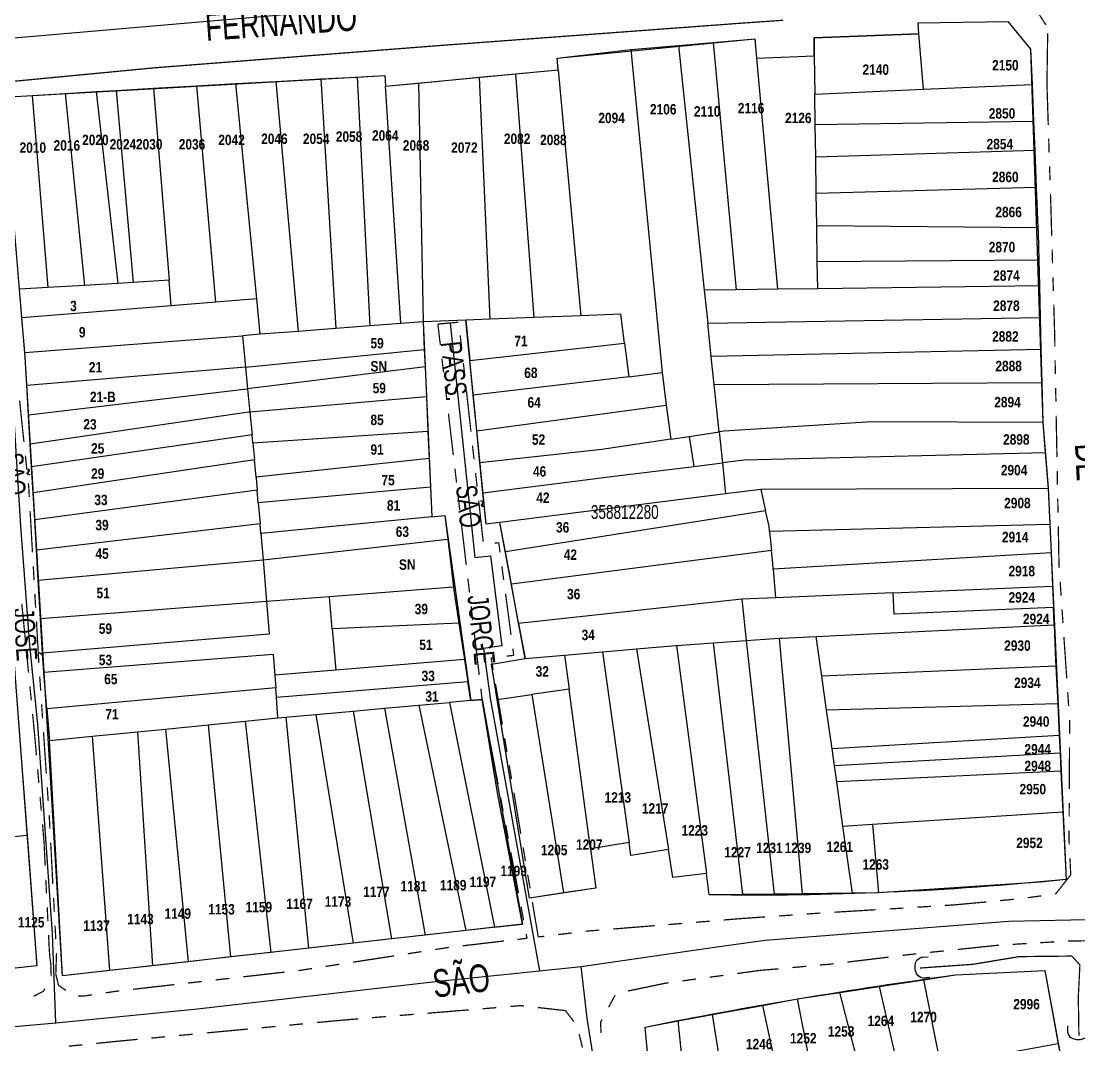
# Model space of a CAD drawing. Extents: x 201676 to 203188, y 4837754 to 4839005.
# Drawn here: x 202077.2 to 202229.9, y 4838103.7 to 4838251.5 of the extents above; entities that cross this region are included whole.
import ezdxf
from ezdxf.enums import TextEntityAlignment as Align

# ---------------------------------------------------------------- set-up
doc = ezdxf.new("R2010")
doc.units = 0
doc.header["$LTSCALE"] = 1.5
doc.header["$MEASUREMENT"] = 0
doc.linetypes.add('PHANTOMX2', pattern=[5, 2.5, -0.5, 0.5, -0.5, 0.5, -0.5])
doc.linetypes.add('TRACO_05', pattern=[11, 7, -1, 0.5, -1, 0.5, -1])
for name, color, linetype in [('CD-MALHA-LOTES', 40, 'CONTINUOUS'), ('CD_TXT_QUADRA', 7, 'CONTINUOUS'), ('HD-VALAS-DRENOS', 170, 'TRACO_05'), ('RU-QUADRAS', 210, 'CONTINUOUS'), ('SV-EIXO-RUA-N-PAV', 6, 'CONTINUOUS'), ('SV-EIXO-RUA-PAV', 20, 'CONTINUOUS'), ('SV-PONTE-BUEIRO', 7, 'CONTINUOUS'), ('SV-RUA-NAO-PAV-S-GUIA-C-GUIA', 7, 'PHANTOMX2'), ('SV-RUA-PAVIM-S-GUIA-C-GUIA', 7, 'CONTINUOUS'), ('SV-TXT-RUA-N-PAV-S-GUIA-C-GUIA', 7, 'CONTINUOUS'), ('SV-TXT-RUA-PAV-S-GUIA-C-GUIA', 7, 'CONTINUOUS'), ('Th_NmrPort', 7, 'CONTINUOUS')]:
    doc.layers.add(name, color=color, linetype=linetype)
doc.styles.add('ARIAL', font='ARIAL.TTF')
doc.styles.get("Standard").update_dxf_attribs({"font": 'swisscbo.ttf'})

# ---------------------------------------------------------------- blocks, each defined once
blk = doc.blocks.new('COD119', base_point=(203168.731891, 4838570.090081))
at = {"layer": 'SV-PONTE-BUEIRO'}
blk.add_lwpolyline([(203167.221891, 4838568.090081), (203167.221891, 4838568.923414), (203167.221891, 4838569.048414), (203167.347724, 4838569.381748), (203167.599391, 4838569.756748), (203167.976891, 4838569.965081), (203168.480224, 4838570.090081), (203168.983558, 4838570.090081), (203169.486891, 4838569.965081), (203169.864391, 4838569.756748), (203170.116058, 4838569.381748), (203170.241891, 4838569.048414), (203170.241891, 4838568.923414), (203170.241891, 4838568.090081)], dxfattribs=at)

msp = doc.modelspace()

# ---------------------------------------------------------------- linework, layer by layer
at = {"layer": 'CD-MALHA-LOTES', "linetype": 'Continuous'}
for p, q in [((202206.7, 4838251.26), (202219.67, 4838251.49)), ((202206.81, 4838249.71), (202206.7, 4838251.26)), ((202219.67, 4838251.49), (202222.95, 4838247.5)), ((202206.81, 4838249.71), (202191.69, 4838249.13)), ((202207.48, 4838241.69), (202206.81, 4838249.71)), ((202165.23, 4838247.43), (202172.11, 4838248.03)), ((202172.11, 4838248.03), (202177.13, 4838248.46)), ((202172.11, 4838248.03), (202175.85, 4838212.65)), ((202177.13, 4838248.46), (202183.13, 4838248.98)), ((202177.13, 4838248.46), (202180.44, 4838212.71)), ((202183.13, 4838248.98), (202183.38, 4838246.19)), ((202191.69, 4838249.13), (202191.72, 4838246.51)), ((202154.6, 4838246.16), (202165.23, 4838247.43)), ((202165.23, 4838247.43), (202169.78, 4838200.75)), ((202183.38, 4838246.19), (202191.72, 4838246.51)), ((202191.72, 4838246.51), (202191.81, 4838240.98)), ((202222.95, 4838247.5), (202223.16, 4838242.39)), ((202154.75, 4838244.49), (202154.6, 4838246.16)), ((202183.38, 4838246.19), (202186.44, 4838212.79)), ((202120.5, 4838243.17), (202125.72, 4838243.44)), ((202125.72, 4838243.44), (202129.75, 4838243.66)), ((202125.72, 4838243.44), (202127.59, 4838207.5)), ((202129.75, 4838243.66), (202129.85, 4838242.13)), ((202143.36, 4838243.41), (202148.59, 4838243.9)), ((202148.59, 4838243.9), (202154.75, 4838244.49)), ((202148.59, 4838243.9), (202151.23, 4838208.7)), ((202154.75, 4838244.49), (202158.03, 4838208.96)), ((202096.34, 4838241.83), (202102.56, 4838242.19)), ((202102.56, 4838242.19), (202108.25, 4838242.52)), ((202102.56, 4838242.19), (202105.28, 4838210.91)), ((202108.25, 4838242.52), (202114.01, 4838242.83)), ((202111.24, 4838211.4), (202108.25, 4838242.52)), ((202114.01, 4838242.83), (202120.5, 4838243.17)), ((202114.01, 4838242.83), (202117.21, 4838206.7)), ((202120.5, 4838243.17), (202122.64, 4838207.12)), ((202129.85, 4838242.13), (202134.58, 4838242.57)), ((202132.05, 4838207.84), (202129.85, 4838242.13)), ((202134.58, 4838242.57), (202143.36, 4838243.41)), ((202134.58, 4838242.57), (202135.25, 4838208.09)), ((202143.36, 4838243.41), (202144.87, 4838208.46)), ((202207.48, 4838241.69), (202223.16, 4838242.39)), ((202223.16, 4838242.39), (202223.38, 4838237.09)), ((202074.67, 4838240.56), (202078.82, 4838240.8)), ((202078.82, 4838240.8), (202083.57, 4838241.08)), ((202078.82, 4838240.8), (202081.1, 4838213.05)), ((202083.57, 4838241.08), (202088.08, 4838241.34)), ((202083.57, 4838241.08), (202086.37, 4838213.36)), ((202088.08, 4838241.34), (202090.94, 4838241.51)), ((202088.08, 4838241.34), (202091.19, 4838213.65)), ((202090.94, 4838241.51), (202096.34, 4838241.83)), ((202090.94, 4838241.51), (202093.4, 4838213.78)), ((202096.34, 4838241.83), (202098.58, 4838214.09)), ((202191.81, 4838240.98), (202207.48, 4838241.69)), ((202191.87, 4838236.58), (202191.81, 4838240.98)), ((202191.87, 4838236.58), (202223.38, 4838237.09)), ((202191.94, 4838231.87), (202191.87, 4838236.58)), ((202223.38, 4838237.09), (202223.55, 4838232.84)), ((202223.55, 4838232.84), (202191.94, 4838231.87)), ((202223.55, 4838232.84), (202223.77, 4838227.5)), ((202192.02, 4838226.65), (202191.94, 4838231.87)), ((202223.77, 4838227.5), (202192.02, 4838226.65)), ((202192.09, 4838221.96), (202192.02, 4838226.65)), ((202223.77, 4838227.5), (202224.01, 4838221.68)), ((202224.01, 4838221.68), (202192.09, 4838221.96)), ((202192.16, 4838216.74), (202192.09, 4838221.96)), ((202224.01, 4838221.68), (202224.04, 4838220.97)), ((202224.04, 4838220.97), (202224.14, 4838217.02)), ((202224.14, 4838217.02), (202192.16, 4838216.74)), ((202192.22, 4838212.86), (202192.16, 4838216.74)), ((202224.14, 4838217.02), (202224.23, 4838213.29)), ((202081.1, 4838213.05), (202077, 4838212.81)), ((202086.37, 4838213.36), (202081.1, 4838213.05)), ((202091.19, 4838213.65), (202086.37, 4838213.36)), ((202093.4, 4838213.78), (202091.19, 4838213.65)), ((202098.58, 4838214.09), (202093.4, 4838213.78)), ((202098.88, 4838210.39), (202098.58, 4838214.09)), ((202224.23, 4838213.29), (202192.22, 4838212.86)), ((202224.23, 4838213.29), (202224.34, 4838208.72)), ((202077.35, 4838208.65), (202077, 4838212.81)), ((202111.24, 4838211.4), (202105.28, 4838210.91)), ((202111.73, 4838206.29), (202111.24, 4838211.4)), ((202180.44, 4838212.71), (202175.85, 4838212.65)), ((202175.85, 4838212.65), (202176.35, 4838207.9)), ((202186.44, 4838212.79), (202180.44, 4838212.71)), ((202192.22, 4838212.86), (202186.44, 4838212.79)), ((202098.88, 4838210.39), (202077.35, 4838208.65)), ((202105.28, 4838210.91), (202098.88, 4838210.39)), ((202077.76, 4838203.66), (202077.35, 4838208.65)), ((202141.43, 4838208.32), (202135.25, 4838208.09)), ((202144.87, 4838208.46), (202141.43, 4838208.32)), ((202141.43, 4838208.32), (202142.01, 4838202.49)), ((202151.23, 4838208.7), (202144.87, 4838208.46)), ((202158.03, 4838208.96), (202151.23, 4838208.7)), ((202163.8, 4838209.19), (202158.03, 4838208.96)), ((202164.34, 4838205), (202163.8, 4838209.19)), ((202176.35, 4838207.9), (202224.34, 4838208.72)), ((202224.34, 4838208.72), (202224.45, 4838204.1)), ((202122.64, 4838207.12), (202117.21, 4838206.7)), ((202127.59, 4838207.5), (202122.64, 4838207.12)), ((202132.05, 4838207.84), (202127.59, 4838207.5)), ((202135.25, 4838208.09), (202132.05, 4838207.84)), ((202135.25, 4838208.09), (202135.43, 4838204.09)), ((202176.86, 4838203.1), (202176.35, 4838207.9)), ((202077.76, 4838203.66), (202109.18, 4838206.09)), ((202111.73, 4838206.29), (202109.18, 4838206.09)), ((202109.18, 4838206.09), (202109.62, 4838201.54)), ((202117.21, 4838206.7), (202111.73, 4838206.29)), ((202109.62, 4838201.54), (202135.43, 4838204.09)), ((202135.43, 4838204.09), (202135.54, 4838201.61)), ((202142.01, 4838202.49), (202164.34, 4838205)), ((202164.34, 4838205), (202164.97, 4838200.17)), ((202224.45, 4838204.1), (202176.86, 4838203.1)), ((202224.45, 4838204.1), (202224.56, 4838199.26)), ((202077.82, 4838203.01), (202077.76, 4838203.66)), ((202078.06, 4838198.88), (202077.82, 4838203.01)), ((202142.5, 4838197.48), (202142.01, 4838202.49)), ((202177.29, 4838198.98), (202176.86, 4838203.1)), ((202109.62, 4838201.54), (202078.06, 4838198.88)), ((202109.62, 4838201.54), (202109.93, 4838198.39)), ((202135.54, 4838201.61), (202109.93, 4838198.39)), ((202135.54, 4838201.61), (202135.74, 4838197.25)), ((202164.97, 4838200.17), (202169.78, 4838200.75)), ((202169.78, 4838200.75), (202170.37, 4838196.06)), ((202164.97, 4838200.17), (202142.5, 4838197.48)), ((202224.56, 4838199.26), (202177.29, 4838198.98)), ((202224.56, 4838199.26), (202224.7, 4838193.57)), ((202078.31, 4838194.6), (202078.06, 4838198.88)), ((202109.8, 4838198.37), (202078.31, 4838194.6)), ((202109.93, 4838198.39), (202109.8, 4838198.37)), ((202109.93, 4838198.39), (202110.25, 4838195.05)), ((202177.33, 4838198.63), (202177.29, 4838198.98)), ((202178, 4838192.18), (202177.33, 4838198.63)), ((202135.74, 4838197.25), (202110.25, 4838195.05)), ((202135.74, 4838197.25), (202135.96, 4838192.24)), ((202143.01, 4838192.35), (202142.5, 4838197.48)), ((202078.56, 4838190.44), (202078.31, 4838194.6)), ((202110.07, 4838195.03), (202078.56, 4838190.44)), ((202110.25, 4838195.05), (202110.07, 4838195.03)), ((202110.25, 4838195.05), (202110.57, 4838191.78)), ((202143.01, 4838192.35), (202170.37, 4838196.06)), ((202170.37, 4838196.06), (202171.01, 4838191.13)), ((202200.02, 4838193.66), (202178.66, 4838192.28)), ((202224.7, 4838193.57), (202200.02, 4838193.66)), ((202224.7, 4838193.57), (202225.07, 4838189.15)), ((202110.57, 4838191.78), (202078.75, 4838187.16)), ((202110.69, 4838190.55), (202110.57, 4838191.78)), ((202135.96, 4838192.24), (202110.69, 4838190.55)), ((202135.96, 4838192.24), (202136.14, 4838188.35)), ((202143.47, 4838187.74), (202143.01, 4838192.35)), ((202171.01, 4838191.13), (202173.69, 4838191.54)), ((202173.69, 4838191.54), (202178, 4838192.18)), ((202173.69, 4838191.54), (202174.32, 4838187.21)), ((202178.66, 4838192.28), (202178, 4838192.18)), ((202178, 4838192.18), (202178.47, 4838187.71)), ((202078.75, 4838187.16), (202078.56, 4838190.44)), ((202110.69, 4838190.55), (202110.92, 4838188.15)), ((202171.01, 4838191.13), (202161.07, 4838189.64)), ((202161.07, 4838189.64), (202143.47, 4838187.74)), ((202225.07, 4838189.15), (202181.58, 4838188.09)), ((202225.07, 4838189.15), (202225.5, 4838184.02)), ((202078.97, 4838183.39), (202078.75, 4838187.16)), ((202110.92, 4838188.15), (202078.97, 4838183.39)), ((202111.16, 4838185.65), (202110.92, 4838188.15)), ((202136.14, 4838188.35), (202111.16, 4838185.65)), ((202136.14, 4838188.35), (202136.32, 4838184.21)), ((202143.9, 4838183.38), (202143.47, 4838187.74)), ((202162.82, 4838185.82), (202174.32, 4838187.21)), ((202174.32, 4838187.21), (202178.47, 4838187.71)), ((202181.58, 4838188.09), (202178.47, 4838187.71)), ((202178.47, 4838187.71), (202178.93, 4838183.24)), ((202111.16, 4838185.65), (202111.18, 4838185.49)), ((202111.18, 4838185.49), (202111.32, 4838183.8)), ((202143.9, 4838183.38), (202162.82, 4838185.82)), ((202136.32, 4838184.21), (202111.47, 4838181.97)), ((202136.32, 4838184.21), (202136.52, 4838179.92)), ((202184, 4838183.89), (202178.93, 4838183.24)), ((202225.5, 4838184.02), (202184, 4838183.89)), ((202184, 4838183.89), (202184.7, 4838180.79)), ((202225.5, 4838184.02), (202225.72, 4838178.84)), ((202079.2, 4838179.49), (202078.97, 4838183.39)), ((202111.32, 4838183.8), (202079.2, 4838179.49)), ((202111.47, 4838181.97), (202111.32, 4838183.8)), ((202144.35, 4838178.85), (202143.9, 4838183.38)), ((202178.93, 4838183.24), (202146.35, 4838179.11)), ((202111.47, 4838181.97), (202111.72, 4838178.93)), ((202079.45, 4838175.13), (202079.2, 4838179.49)), ((202136.52, 4838179.92), (202111.84, 4838177.5)), ((202136.52, 4838179.92), (202138.42, 4838180.1)), ((202138.42, 4838180.1), (202138.82, 4838176.71)), ((202184.7, 4838180.79), (202147.13, 4838174.89)), ((202185.2, 4838178.56), (202184.7, 4838180.79)), ((202111.72, 4838178.93), (202079.45, 4838175.13)), ((202111.84, 4838177.5), (202111.72, 4838178.93)), ((202146.35, 4838179.11), (202144.35, 4838178.85)), ((202147.13, 4838174.89), (202146.35, 4838179.11)), ((202185.27, 4838177.83), (202185.2, 4838178.56)), ((202225.72, 4838178.84), (202185.27, 4838177.83)), ((202185.27, 4838177.83), (202185.55, 4838175.08)), ((202225.72, 4838178.84), (202225.9, 4838174.72)), ((202111.84, 4838177.5), (202112.16, 4838173.69)), ((202112.16, 4838173.69), (202138.82, 4838176.71)), ((202138.82, 4838176.71), (202139.64, 4838169.75)), ((202079.71, 4838170.8), (202079.45, 4838175.13)), ((202148, 4838170.19), (202147.13, 4838174.89)), ((202185.55, 4838175.08), (202148, 4838170.19)), ((202185.74, 4838173.23), (202185.55, 4838175.08)), ((202225.9, 4838174.72), (202185.81, 4838172.36)), ((202225.9, 4838174.72), (202226.11, 4838169.92)), ((202079.71, 4838170.8), (202112.16, 4838173.69)), ((202112.16, 4838173.69), (202112.66, 4838167.69)), ((202185.81, 4838172.36), (202185.74, 4838173.23)), ((202185.81, 4838172.36), (202186.14, 4838168.22)), ((202080.04, 4838165.2), (202079.71, 4838170.8)), ((202149.05, 4838164.53), (202148, 4838170.19)), ((202139.64, 4838169.75), (202121.77, 4838168.39)), ((202139.64, 4838169.75), (202139.66, 4838169.63)), ((202139.66, 4838169.63), (202140.44, 4838164.56)), ((202203.1, 4838168.94), (202186.14, 4838168.22)), ((202203.1, 4838168.94), (202226.11, 4838169.92)), ((202203.25, 4838165.88), (202203.1, 4838168.94)), ((202226.11, 4838169.92), (202226.24, 4838166.84)), ((202112.66, 4838167.69), (202080.04, 4838165.2)), ((202121.77, 4838168.39), (202112.66, 4838167.69)), ((202112.66, 4838167.69), (202113.05, 4838162.97)), ((202122.15, 4838163.75), (202121.77, 4838168.39)), ((202181.26, 4838168.01), (202149.05, 4838164.53)), ((202186.14, 4838168.22), (202181.26, 4838168.01)), ((202181.26, 4838168.01), (202181.91, 4838162.05)), ((202226.24, 4838166.84), (202203.25, 4838165.88)), ((202226.35, 4838164.33), (202226.24, 4838166.84)), ((202080.33, 4838160.22), (202080.04, 4838165.2)), ((202140.44, 4838164.56), (202122.15, 4838163.75)), ((202140.44, 4838164.56), (202141.25, 4838159.32)), ((202149.05, 4838164.53), (202149.99, 4838159.47)), ((202192, 4838162.66), (202226.35, 4838164.33)), ((202226.35, 4838164.33), (202226.57, 4838159.21)), ((202113.05, 4838162.97), (202080.33, 4838160.22)), ((202122.15, 4838163.75), (202122.65, 4838157.77)), ((202187.06, 4838162.42), (202192, 4838162.66)), ((202192.81, 4838156.89), (202192, 4838162.66)), ((202166.08, 4838160.86), (202171.72, 4838161.34)), ((202171.72, 4838161.34), (202171.84, 4838161.34)), ((202171.84, 4838161.34), (202177.14, 4838161.72)), ((202171.84, 4838161.34), (202176.17, 4838128.39)), ((202177.14, 4838161.72), (202181.91, 4838162.05)), ((202177.14, 4838161.72), (202181.36, 4838125.39)), ((202181.91, 4838162.05), (202186.64, 4838162.39)), ((202181.91, 4838162.05), (202185.95, 4838125.44)), ((202186.64, 4838162.39), (202187.06, 4838162.42)), ((202186.64, 4838162.39), (202189.96, 4838125.49)), ((202080.49, 4838157.43), (202080.33, 4838160.22)), ((202113.61, 4838160.03), (202080.49, 4838157.43)), ((202113.61, 4838160.03), (202113.84, 4838157.04)), ((202145.12, 4838158.62), (202149.99, 4838159.47)), ((202149.99, 4838159.47), (202155.68, 4838159.96)), ((202155.68, 4838159.96), (202161.15, 4838160.43)), ((202155.68, 4838159.96), (202156.34, 4838155.03)), ((202161.15, 4838160.43), (202166.08, 4838160.86)), ((202161.15, 4838160.43), (202165, 4838132.9)), ((202166.08, 4838160.86), (202170.68, 4838131.89)), ((202141.25, 4838159.32), (202122.65, 4838157.77)), ((202141.25, 4838159.32), (202141.74, 4838156.08)), ((202145.95, 4838153.55), (202145.12, 4838158.62)), ((202226.61, 4838158.36), (202192.81, 4838156.89)), ((202226.57, 4838159.21), (202226.61, 4838158.36)), ((202226.61, 4838158.36), (202226.87, 4838152.91)), ((202080.94, 4838152.18), (202080.49, 4838157.43)), ((202122.65, 4838157.77), (202113.84, 4838157.04)), ((202113.84, 4838157.04), (202113.98, 4838155.22)), ((202193.5, 4838151.98), (202192.81, 4838156.89)), ((202113.98, 4838155.22), (202080.94, 4838152.18)), ((202114.08, 4838153.84), (202113.98, 4838155.22)), ((202141.74, 4838156.08), (202114.08, 4838153.84)), ((202142.15, 4838153.39), (202141.74, 4838156.08)), ((202156.34, 4838155.03), (202150.94, 4838154.26)), ((202159.42, 4838131.97), (202156.34, 4838155.03)), ((202114.31, 4838150.87), (202114.08, 4838153.84)), ((202142.15, 4838153.39), (202139.05, 4838153.11)), ((202143.78, 4838153.54), (202142.15, 4838153.39)), ((202146.01, 4838140.05), (202143.78, 4838153.54)), ((202145.95, 4838153.55), (202150.94, 4838154.26)), ((202150.64, 4838124.84), (202145.95, 4838153.55)), ((202150.94, 4838154.26), (202155.52, 4838125.59)), ((202080.94, 4838152.18), (202081.32, 4838147.61)), ((202119.79, 4838151.38), (202125.15, 4838151.86)), ((202125.15, 4838151.86), (202129.69, 4838152.27)), ((202125.15, 4838151.86), (202130.72, 4838118.97)), ((202129.69, 4838152.27), (202134.66, 4838152.72)), ((202129.69, 4838152.27), (202135.57, 4838119.52)), ((202134.66, 4838152.72), (202139.05, 4838153.11)), ((202134.66, 4838152.72), (202141.42, 4838120.18)), ((202139.05, 4838153.11), (202145.59, 4838120.65)), ((202226.87, 4838152.91), (202193.5, 4838151.98)), ((202194.29, 4838146.41), (202193.5, 4838151.98)), ((202226.87, 4838152.91), (202227.09, 4838148.32)), ((202104.25, 4838149.88), (202109.59, 4838150.4)), ((202109.59, 4838150.4), (202114.31, 4838150.87)), ((202109.59, 4838150.4), (202113.26, 4838117.01)), ((202114.31, 4838150.87), (202115.43, 4838150.98)), ((202115.43, 4838150.98), (202116.41, 4838151.08)), ((202115.43, 4838150.98), (202118.71, 4838117.62)), ((202116.41, 4838151.08), (202119.79, 4838151.38)), ((202119.79, 4838151.38), (202125.15, 4838118.35)), ((202087.51, 4838148.22), (202094.04, 4838148.87)), ((202094.04, 4838148.87), (202098.07, 4838149.26)), ((202094.04, 4838148.87), (202096.19, 4838115.09)), ((202098.07, 4838149.26), (202104.25, 4838149.88)), ((202098.07, 4838149.26), (202101.35, 4838115.67)), ((202104.25, 4838149.88), (202107.45, 4838116.35)), ((202077.02, 4838148.3), (202078.1, 4838133.9)), ((202081.32, 4838147.61), (202087.51, 4838148.22)), ((202083.2, 4838113.62), (202081.32, 4838147.61)), ((202087.51, 4838148.22), (202089.97, 4838114.39)), ((202227.09, 4838148.32), (202194.29, 4838146.41)), ((202227.09, 4838148.32), (202227.21, 4838145.81)), ((202194.63, 4838143.97), (202194.29, 4838146.41)), ((202227.21, 4838145.81), (202194.63, 4838143.97)), ((202227.21, 4838145.81), (202227.33, 4838143.21)), ((202194.96, 4838141.67), (202194.63, 4838143.97)), ((202227.33, 4838143.21), (202194.96, 4838141.67)), ((202227.33, 4838143.21), (202227.62, 4838137.33)), ((202195.87, 4838135.24), (202194.96, 4838141.67)), ((202149.6, 4838121.1), (202146.01, 4838140.05)), ((202200.15, 4838135.52), (202227.62, 4838137.33)), ((202227.62, 4838137.33), (202228.08, 4838127.56)), ((202195.87, 4838135.24), (202200.15, 4838135.52)), ((202197.23, 4838125.58), (202195.87, 4838135.24)), ((202200.15, 4838135.52), (202201, 4838125.63)), ((202078.1, 4838133.9), (202073.37, 4838133.41)), ((202078.1, 4838133.9), (202079.51, 4838115.09)), ((202165, 4838132.9), (202159.42, 4838131.97)), ((202159.42, 4838131.97), (202160.18, 4838126.3)), ((202165.26, 4838131.02), (202165, 4838132.9)), ((202170.68, 4838131.89), (202165.26, 4838131.02)), ((202171.32, 4838127.83), (202170.68, 4838131.89)), ((202176.17, 4838128.39), (202171.32, 4838127.83)), ((202176.57, 4838125.33), (202176.17, 4838128.39)), ((202228.08, 4838127.56), (202224.37, 4838127.17)), ((202160.18, 4838126.3), (202155.52, 4838125.59)), ((202224.37, 4838127.17), (202201, 4838125.63)), ((202155.52, 4838125.59), (202150.64, 4838124.84)), ((202181.36, 4838125.39), (202176.57, 4838125.33)), ((202185.95, 4838125.44), (202181.36, 4838125.39)), ((202189.96, 4838125.49), (202185.95, 4838125.44)), ((202197.23, 4838125.58), (202189.96, 4838125.49)), ((202201, 4838125.63), (202197.23, 4838125.58)), ((202141.42, 4838120.18), (202135.57, 4838119.52)), ((202145.59, 4838120.65), (202141.42, 4838120.18)), ((202145.59, 4838120.65), (202149.6, 4838121.1)), ((202125.15, 4838118.35), (202118.71, 4838117.62)), ((202130.72, 4838118.97), (202125.15, 4838118.35)), ((202135.57, 4838119.52), (202130.72, 4838118.97)), ((202113.26, 4838117.01), (202107.45, 4838116.35)), ((202118.71, 4838117.62), (202113.26, 4838117.01)), ((202101.35, 4838115.67), (202096.19, 4838115.09)), ((202107.45, 4838116.35), (202101.35, 4838115.67)), ((202079.51, 4838115.09), (202075.03, 4838114.6)), ((202089.97, 4838114.39), (202083.2, 4838113.62)), ((202096.19, 4838115.09), (202089.97, 4838114.39)), ((202207.55, 4838113.06), (202212.12, 4838113.76)), ((202212.12, 4838113.76), (202225, 4838114.39)), ((202225, 4838114.39), (202226.95, 4838103.81)), ((202201.07, 4838112.07), (202207.55, 4838113.06)), ((202209.99, 4838100.72), (202207.55, 4838113.06)), ((202189.29, 4838110.29), (202195.42, 4838111.22)), ((202195.42, 4838111.22), (202201.07, 4838112.07)), ((202200.6, 4838091.17), (202195.42, 4838111.22)), ((202201.07, 4838112.07), (202205.65, 4838092.56)), ((202177.01, 4838108.02), (202184.24, 4838109.35)), ((202184.24, 4838109.35), (202189.29, 4838110.29)), ((202184.24, 4838109.35), (202191.62, 4838075.57)), ((202194.55, 4838083.85), (202189.29, 4838110.29)), ((202172.09, 4838107.11), (202177.01, 4838108.02)), ((202177.01, 4838108.02), (202183.17, 4838069.54)), ((202167.31, 4838106.23), (202172.09, 4838107.11)), ((202167.64, 4838102.59), (202167.31, 4838106.23)), ((202176.73, 4838063.24), (202172.09, 4838107.11)), ((202226.95, 4838103.81), (202209.99, 4838100.72)), ((202226.95, 4838103.81), (202227.89, 4838098.67))]:
    msp.add_line(p, q, dxfattribs=at)
msp.add_point((202225.5, 4838184.02), dxfattribs=at)
at = {"layer": 'HD-VALAS-DRENOS', "const_width": 0.18}
msp.add_lwpolyline([(202229.93, 4838105), (202229.84, 4838110.55), (202230.07, 4838115.2), (202228.91, 4838116.48), (202221.3, 4838116.4), (202214.62, 4838115.29), (202207, 4838114.75)], dxfattribs=at)
at = {"layer": 'RU-QUADRAS', "color": 6, "linetype": 'Continuous'}
msp.add_lwpolyline([(202074.67, 4838240.56), (202129.75, 4838243.66), (202129.85, 4838242.13), (202154.75, 4838244.49), (202154.6, 4838246.16), (202183.13, 4838248.98), (202183.38, 4838246.19), (202191.72, 4838246.51), (202191.69, 4838249.13), (202206.81, 4838249.71), (202206.7, 4838251.26), (202219.67, 4838251.49), (202222.95, 4838247.5), (202224.7, 4838193.57), (202225.5, 4838184.12), (202228.08, 4838127.56, -0.029444), (202176.57, 4838125.33), (202176.17, 4838128.39), (202171.32, 4838127.83), (202170.68, 4838131.89), (202165.26, 4838131.02), (202165, 4838132.9), (202159.42, 4838131.97), (202160.18, 4838126.3), (202150.64, 4838124.84), (202145.12, 4838158.62), (202149.99, 4838159.47), (202146.35, 4838179.11), (202144.35, 4838178.85), (202141.43, 4838208.32), (202135.27, 4838208.09), (202136.52, 4838179.92), (202138.42, 4838180.1), (202142.15, 4838153.39), (202143.78, 4838153.54), (202149.6, 4838121.1), (202083.2, 4838113.62), (202077.82, 4838203.01)], format="xyb", close=True, dxfattribs=at)
msp.add_lwpolyline([(201986.76, 4838234.03), (202069.96, 4838239.61), (202074.72, 4838178.99), (202026.51, 4838177.26), (202026.68, 4838176.01), (202074.8, 4838177.83), (202079.51, 4838115.09), (202023.06, 4838108.88), (202023.26, 4838106.79), (202017.41, 4838106.64), (202017.55, 4838105.3), (201994.6, 4838104.63), (201991.87, 4838159.97), (201992.89, 4838160.04), (201992.29, 4838169.96), (201991.92, 4838176.01), (201990.02, 4838175.94)], close=True, dxfattribs=at)
msp.add_lwpolyline([(202167.64, 4838102.59), (202167.31, 4838106.23, -0.015685), (202212.12, 4838113.76), (202225, 4838114.39), (202228.81, 4838093.73)], format="xyb", dxfattribs=at)
at = {"layer": 'SV-EIXO-RUA-N-PAV'}
for points in [[(202082.26, 4838106.86), (202081.75, 4838119.67), (202079.65, 4838149.97), (202078.47, 4838161.38), (202077.17, 4838178.6), (202076.11, 4838195.55), (202074.67, 4838215.29), (202072.44, 4838238.57), (202071.7, 4838248.74)], [(202139.15, 4838207.92), (202142.72, 4838174.04), (202144.99, 4838174.29), (202146.63, 4838161.28), (202143.98, 4838160.91), (202144.92, 4838153.75), (202152.06, 4838114.37)], [(201968.05, 4838089.24), (201972.42, 4838086.76), (201980.53, 4838086.7), (201985.74, 4838088.83), (201991.38, 4838091.97), (202006.35, 4838096.16), (202031.72, 4838101.71), (202051.34, 4838104.09), (202082.26, 4838106.86), (202102.68, 4838108.85), (202137.07, 4838112.81), (202152.06, 4838114.37), (202158.08, 4838114.99), (202177.3, 4838117.76), (202184.64, 4838118.76), (202219.82, 4838121.53), (202233.22, 4838121.8), (202236.08, 4838121.46), (202250.96, 4838120.74), (202267.56, 4838121.39), (202290.87, 4838122.3), (202318.4, 4838124.12)], [(202163.78, 4838047.96), (202163.88, 4838055.54), (202163.22, 4838068.11), (202162.23, 4838079.36), (202160.58, 4838097.23), (202158.92, 4838107.49), (202158.08, 4838114.99)]]:
    msp.add_lwpolyline(points, dxfattribs=at)
at = {"layer": 'SV-EIXO-RUA-PAV'}
msp.add_lwpolyline([(201779.33, 4838224.71), (201795.56, 4838229.31), (201844.24, 4838232.12), (201854.39, 4838232.64), (201909.9, 4838237.08), (201965.74, 4838241.1), (201984.84, 4838242.63), (202013, 4838244.61), (202071.7, 4838248.74), (202174.32, 4838257.65), (202230.15, 4838261.5), (202318.41, 4838267.69)], dxfattribs=at)
at = {"layer": 'SV-RUA-NAO-PAV-S-GUIA-C-GUIA', "const_width": 0.18}
for points in [[(202225.31, 4838242.53), (202225.5, 4838236.53)], [(202225.57, 4838234.53), (202225.63, 4838232.54)], [(202225.69, 4838230.54), (202225.76, 4838228.54)], [(202225.82, 4838226.54), (202225.89, 4838224.54)], [(202225.89, 4838224.54), (202225.89, 4838224.4)], [(202225.89, 4838224.4), (202226, 4838220.54)], [(202226.06, 4838218.54), (202226.12, 4838216.54)], [(202226.18, 4838214.54), (202226.24, 4838212.54)], [(202226.3, 4838210.55), (202226.42, 4838206.55)], [(202138.35, 4838207.85), (202137.39, 4838207.76)], [(202137.39, 4838207.76), (202137.75, 4838204.74)], [(202140.34, 4838208.03), (202138.35, 4838207.85)], [(202140.84, 4838204.14), (202140.62, 4838206.12)], [(202226.42, 4838206.55), (202226.42, 4838206.47)], [(202226.42, 4838206.47), (202226.46, 4838204.55)], [(202137.98, 4838202.76), (202138.21, 4838200.77)], [(202141.29, 4838200.16), (202141.07, 4838202.15)], [(202226.49, 4838202.55), (202226.53, 4838200.55)], [(202138.45, 4838198.78), (202138.68, 4838196.8)], [(202142.17, 4838192.21), (202141.51, 4838198.17)], [(202226.57, 4838198.55), (202226.61, 4838196.55)], [(202077.64, 4838190.74), (202077.01, 4838196.71)], [(202138.92, 4838194.81), (202139.62, 4838188.85)], [(202226.64, 4838194.55), (202226.76, 4838188.55)], [(202142.61, 4838188.23), (202142.39, 4838190.22)], [(202078.06, 4838186.76), (202077.85, 4838188.75)], [(202139.85, 4838186.87), (202140.09, 4838184.88)], [(202143.06, 4838184.26), (202142.83, 4838186.25)], [(202226.8, 4838186.55), (202226.83, 4838184.55)], [(202078.33, 4838184.24), (202078.27, 4838184.77)], [(202078.36, 4838183.78), (202078.33, 4838184.24)], [(202078.41, 4838182.78), (202078.36, 4838183.78)], [(202140.32, 4838182.89), (202140.55, 4838180.91)], [(202143.94, 4838176.31), (202143.28, 4838182.27)], [(202226.87, 4838182.55), (202226.91, 4838180.55)], [(202078.87, 4838174.79), (202078.53, 4838180.78)], [(202140.79, 4838178.92), (202141.49, 4838172.96)], [(202226.95, 4838178.55), (202227.04, 4838173.55)], [(202146.18, 4838176.19), (202145.61, 4838176.13)], [(202146.24, 4838175.77), (202146.18, 4838176.19)], [(202146.37, 4838174.78), (202146.24, 4838175.77)], [(202227.04, 4838173.55), (202227.05, 4838173.03)], [(202079.1, 4838170.8), (202078.99, 4838172.79)], [(202146.89, 4838170.81), (202146.63, 4838172.79)], [(202227.05, 4838173.03), (202227.08, 4838172.55)], [(202141.73, 4838170.98), (202141.96, 4838168.99)], [(202227.22, 4838170.56), (202227.35, 4838168.56)], [(202079.33, 4838166.8), (202079.22, 4838168.8)], [(202147.95, 4838162.88), (202147.16, 4838168.83)], [(202077.92, 4838161.39), (202077.33, 4838167.36)], [(202142.19, 4838167), (202142.43, 4838165.02)], [(202227.49, 4838166.57), (202227.63, 4838164.57)], [(202079.79, 4838158.82), (202079.45, 4838164.81)], [(202142.66, 4838163.03), (202143.36, 4838157.07)], [(202227.76, 4838162.58), (202228.17, 4838156.59)], [(202148.34, 4838159.92), (202148.21, 4838160.9)], [(202078.31, 4838157.41), (202078.11, 4838159.4)], [(202145.08, 4838159.52), (202145.35, 4838159.55)], [(202145.2, 4838158.8), (202145.08, 4838159.52)], [(202147.33, 4838159.8), (202148.33, 4838159.92)], [(202148.33, 4838159.92), (202148.34, 4838159.92)], [(202145.37, 4838157.81), (202145.2, 4838158.8)], [(202080.06, 4838154.83), (202079.92, 4838156.82)], [(202078.7, 4838153.43), (202078.5, 4838155.42)], [(202143.6, 4838155.09), (202143.71, 4838154.09)], [(202145.84, 4838155.03), (202145.7, 4838155.84)], [(202145.87, 4838154.86), (202145.84, 4838155.03)], [(202146.7, 4838149.93), (202145.87, 4838154.86)], [(202143.71, 4838154.09), (202143.78, 4838153.54)], [(202143.78, 4838153.54), (202143.86, 4838153.1)], [(202228.31, 4838154.6), (202228.44, 4838152.6)], [(202080.33, 4838150.84), (202080.19, 4838152.83)], [(202079.21, 4838148.17), (202078.89, 4838151.44)], [(202144.23, 4838151.14), (202144.6, 4838149.17)], [(202228.58, 4838150.6), (202228.59, 4838150.42)], [(202228.59, 4838150.42), (202228.58, 4838148.61)], [(202080.87, 4838142.85), (202080.46, 4838148.84)], [(202079.27, 4838147.45), (202079.21, 4838148.17)], [(202079.45, 4838145.46), (202079.27, 4838147.45)], [(202144.97, 4838147.21), (202146.08, 4838141.31)], [(202147.37, 4838145.98), (202147.03, 4838147.95)], [(202228.57, 4838146.61), (202228.54, 4838140.61)], [(202079.79, 4838141.48), (202079.62, 4838143.47)], [(202148.03, 4838142.04), (202147.7, 4838144.01)], [(202081.14, 4838138.86), (202081.01, 4838140.86)], [(202149.36, 4838134.15), (202148.37, 4838140.07)], [(202080.14, 4838137.49), (202079.97, 4838139.48)], [(202146.45, 4838139.34), (202146.82, 4838137.38)], [(202228.53, 4838138.61), (202228.52, 4838136.61)], [(202081.31, 4838136.38), (202081.28, 4838136.87)], [(202080.54, 4838132.93), (202080.32, 4838135.5)], [(202081.34, 4838135.87), (202081.31, 4838136.38)], [(202081.39, 4838134.87), (202081.34, 4838135.87)], [(202147.19, 4838135.41), (202147.55, 4838133.45)], [(202228.51, 4838134.61), (202228.5, 4838133.61)], [(202228.5, 4838133.61), (202228.5, 4838133.26)], [(202080.56, 4838132.51), (202080.54, 4838132.93)], [(202080.71, 4838129.51), (202080.56, 4838132.51)], [(202081.81, 4838126.88), (202081.5, 4838132.87)], [(202150.03, 4838130.21), (202149.7, 4838132.18)], [(202228.5, 4838133.26), (202228.53, 4838132.61)], [(202147.92, 4838131.48), (202149.03, 4838125.59)], [(202228.63, 4838130.61), (202228.73, 4838128.61)], [(202080.9, 4838125.52), (202080.8, 4838127.52)], [(202150.7, 4838126.26), (202150.36, 4838128.23)], [(202228.75, 4838128.2), (202227.14, 4838126.17)], [(202228.73, 4838128.61), (202228.75, 4838128.2)], [(202227.14, 4838126.17), (202226.57, 4838125.46)], [(202082.02, 4838122.89), (202081.92, 4838124.88)], [(202151.88, 4838119.24), (202151.03, 4838124.29)], [(202216.55, 4838124.3), (202212.57, 4838123.93)], [(202220.53, 4838124.68), (202218.54, 4838124.49)], [(202224.5, 4838125.18), (202222.52, 4838124.91)], [(202226.57, 4838125.46), (202226.48, 4838125.45)], [(202081.1, 4838121.52), (202081, 4838123.52)], [(202149.4, 4838123.62), (202149.77, 4838121.65)], [(202200.59, 4838123.17), (202194.6, 4838122.81)], [(202203.1, 4838123.32), (202202.59, 4838123.29)], [(202203.59, 4838123.35), (202203.1, 4838123.32)], [(202204.59, 4838123.41), (202203.59, 4838123.35)], [(202208.58, 4838123.66), (202206.58, 4838123.54)], [(202211.92, 4838123.87), (202210.57, 4838123.79)], [(202212.57, 4838123.93), (202211.92, 4838123.87)], [(202172.66, 4838121.19), (202171.67, 4838121.11)], [(202176.65, 4838121.52), (202174.66, 4838121.36)], [(202181.59, 4838121.93), (202178.64, 4838121.69)], [(202181.63, 4838121.93), (202181.59, 4838121.93)], [(202184.63, 4838122.14), (202181.63, 4838121.93)], [(202187, 4838122.3), (202186.62, 4838122.27)], [(202187.62, 4838122.34), (202187, 4838122.3)], [(202188.62, 4838122.41), (202187.62, 4838122.34)], [(202192.61, 4838122.69), (202190.61, 4838122.55)], [(202082.24, 4838118.89), (202082.13, 4838120.89)], [(202150.14, 4838119.69), (202150.26, 4838119.05)], [(202156.73, 4838119.82), (202154.74, 4838119.58)], [(202159.29, 4838120.12), (202158.71, 4838120.05)], [(202159.71, 4838120.15), (202159.29, 4838120.12)], [(202160.7, 4838120.23), (202159.71, 4838120.15)], [(202168.68, 4838120.87), (202162.7, 4838120.39)], [(202171.67, 4838121.11), (202170.67, 4838121.03)], [(202081.3, 4838117.37), (202081.19, 4838119.53)], [(202146.93, 4838118.66), (202140.97, 4838117.96)], [(202150.26, 4838119.05), (202148.92, 4838118.89)], [(202152.75, 4838119.34), (202151.88, 4838119.24)], [(202222.37, 4838118.29), (202220.38, 4838118.17)], [(202226.37, 4838118.53), (202224.37, 4838118.41)], [(202228.42, 4838118.65), (202228.36, 4838118.65)], [(202229.36, 4838118.66), (202228.42, 4838118.65)], [(202233.03, 4838118.72), (202229.36, 4838118.66)], [(202081.36, 4838116.63), (202081.3, 4838117.37)], [(202081.37, 4838116.53), (202081.36, 4838116.63)], [(202082.29, 4838115.39), (202082.34, 4838116.9)], [(202135.03, 4838117.12), (202133.06, 4838116.82)], [(202138.84, 4838117.71), (202137.01, 4838117.43)], [(202138.99, 4838117.73), (202138.84, 4838117.71)], [(202205.81, 4838116.74), (202204.46, 4838116.58)], [(202206.45, 4838116.81), (202205.81, 4838116.74)], [(202210.42, 4838117.22), (202208.44, 4838117.02)], [(202218.2, 4838118.04), (202212.41, 4838117.43)], [(202218.38, 4838118.05), (202218.2, 4838118.04)], [(202081.54, 4838115.02), (202081.37, 4838116.53)], [(202082.27, 4838114.9), (202082.29, 4838115.39)], [(202123.17, 4838115.29), (202121.2, 4838114.99)], [(202131.08, 4838116.51), (202125.15, 4838115.6)], [(202194.16, 4838115.32), (202192.54, 4838115.18)], [(202194.53, 4838115.37), (202194.16, 4838115.32)], [(202202.47, 4838116.33), (202196.52, 4838115.61)], [(202081.55, 4838114.54), (202081.54, 4838115.02)], [(202081.57, 4838113.54), (202081.55, 4838114.54)], [(202082.24, 4838113.86), (202082.27, 4838114.9)], [(202082.47, 4838112.93), (202082.24, 4838113.86)], [(202115.26, 4838114.16), (202109.29, 4838113.48)], [(202117.47, 4838114.41), (202117.24, 4838114.38)], [(202118.23, 4838114.53), (202117.47, 4838114.41)], [(202119.22, 4838114.68), (202118.23, 4838114.53)], [(202178.62, 4838113.69), (202176.64, 4838113.43)], [(202183.88, 4838114.41), (202180.61, 4838113.96)], [(202184.57, 4838114.47), (202183.88, 4838114.41)], [(202186.57, 4838114.64), (202184.57, 4838114.47)], [(202190.55, 4838115), (202188.56, 4838114.82)], [(202082.63, 4838112.25), (202082.47, 4838112.93)], [(202082.89, 4838112.08), (202082.63, 4838112.25)], [(202083.71, 4838111.51), (202082.89, 4838112.08)], [(202099.36, 4838112.36), (202093.4, 4838111.68)], [(202103.33, 4838112.81), (202101.34, 4838112.58)], [(202107.31, 4838113.26), (202105.32, 4838113.03)], [(202170.14, 4838112.54), (202164.82, 4838111.43)], [(202170.7, 4838112.62), (202170.14, 4838112.54)], [(202174.66, 4838113.16), (202172.68, 4838112.89)], [(202079.06, 4838110.68), (202079.1, 4838110.7)], [(202079.1, 4838110.7), (202079.95, 4838111.14)], [(202079.95, 4838111.14), (202080.46, 4838111.4)], [(202080.46, 4838111.4), (202080.66, 4838111.77)], [(202086.4, 4838110.73), (202085.46, 4838110.72)], [(202086.46, 4838110.74), (202086.4, 4838110.73)], [(202087.45, 4838110.88), (202086.46, 4838110.74)], [(202091.41, 4838111.46), (202089.43, 4838111.17)], [(202162.99, 4838110.85), (202162.04, 4838109.09)], [(202143.85, 4838108.87), (202145.84, 4838109.03)], [(202147.84, 4838109.19), (202148.83, 4838109.28)], [(202148.83, 4838109.28), (202149.38, 4838109.32)], [(202149.38, 4838109.32), (202149.83, 4838109.27)], [(202151.82, 4838109.05), (202155.79, 4838108.6)], [(202127.9, 4838107.58), (202129.9, 4838107.74)], [(202131.89, 4838107.9), (202133.88, 4838108.06)], [(202135.88, 4838108.22), (202141.86, 4838108.71)], [(202155.79, 4838108.6), (202155.82, 4838108.6)], [(202155.82, 4838108.6), (202157.01, 4838107.02)], [(202104, 4838105.38), (202109.98, 4838105.94)], [(202111.97, 4838106.13), (202113.96, 4838106.31)], [(202115.95, 4838106.5), (202117.94, 4838106.69)], [(202119.93, 4838106.88), (202123.92, 4838107.25)], [(202123.92, 4838107.25), (202124.14, 4838107.27)], [(202124.14, 4838107.27), (202125.91, 4838107.41)], [(202161.1, 4838107.33), (202160.87, 4838106.9)], [(202160.87, 4838106.9), (202160.95, 4838105.39)], [(202091.1, 4838104.17), (202094.05, 4838104.45)], [(202096.04, 4838104.63), (202098.03, 4838104.82)], [(202100.02, 4838105.01), (202102.01, 4838105.19)], [(202157.78, 4838105.22), (202158.26, 4838103.28)], [(202084.1, 4838103.46), (202086.09, 4838103.66)], [(202088.08, 4838103.86), (202091.06, 4838104.17)], [(202091.06, 4838104.17), (202091.1, 4838104.17)]]:
    msp.add_lwpolyline(points, dxfattribs=at)
at = {"layer": 'SV-RUA-PAVIM-S-GUIA-C-GUIA', "const_width": 0.18}
for points in [[(202220.99, 4838253.96), (202222.5, 4838253.96), (202223.77, 4838253.13), (202225.16, 4838250.99)], [(202225.42, 4838249.78), (202225.31, 4838242.53)]]:
    msp.add_lwpolyline(points, dxfattribs=at)
at = {"layer": 'SV-RUA-PAVIM-S-GUIA-C-GUIA', "linetype": 'Continuous', "const_width": 0.18, "flags": 128}
for points in [[(202181.19, 4838251.23), (202137.23, 4838247.97), (202096.44, 4838244.78), (202073.91, 4838242.62)], [(202181.19, 4838251.23), (202187.2, 4838251.65)]]:
    msp.add_lwpolyline(points, dxfattribs=at)

# ---------------------------------------------------------------- block references
at = {"layer": 'SV-PONTE-BUEIRO'}
for p, rotation in [((202206.29, 4838114.73), 94), ((202229.84, 4838104.39), 180)]:
    msp.add_blockref('COD119', p, dxfattribs=dict(at, rotation=rotation))

# ---------------------------------------------------------------- texts
at = {"layer": 'CD_TXT_QUADRA', "linetype": 'Continuous', "style": 'ARIAL', "width": 0.7}
msp.add_text('358812280', height=2, dxfattribs=at).set_placement((202159.48, 4838179.62))
at = {"layer": 'SV-TXT-RUA-N-PAV-S-GUIA-C-GUIA', "style": 'ARIAL', "width": 0.7}
for s, height, rotation, p in [('PASSAGEM                    SÃO                    JOSÉ', 3, 274, (202072.23, 4838221.79)), ('PASS.               SÃO            JORGE', 3, 276, (202137.81, 4838205.11)), ('DE', 4, 273, (202229.34, 4838190.46)), ('SÃO', 4, 7, (202136.91, 4838110.46))]:
    msp.add_text(s, height=height, rotation=rotation, dxfattribs=at).set_placement(p)
at = {"layer": 'SV-TXT-RUA-PAV-S-GUIA-C-GUIA', "style": 'ARIAL', "width": 0.7}
msp.add_text('FERNANDO', height=4, rotation=4, dxfattribs=at).set_placement((202103.95, 4838248.68))
at = {"layer": 'Th_NmrPort', "color": 1}
for s, p in [('2140', (202198.69, 4838244.53)), ('2150', (202217.4, 4838245.16)), ('2106', (202168.01, 4838238.8)), ('2110', (202174.35, 4838238.49)), ('2116', (202180.69, 4838238.96)), ('2850', (202216.92, 4838238.2)), ('2094', (202160.56, 4838237.54)), ('2126', (202187.51, 4838237.54)), ('2064', (202127.89, 4838235.01)), ('2016', (202081.92, 4838233.58)), ('2020', (202086.04, 4838234.37)), ('2024', (202090.01, 4838233.74)), ('2030', (202093.81, 4838233.74)), ('2036', (202099.99, 4838233.74)), ('2042', (202105.7, 4838234.37)), ('2046', (202111.88, 4838234.53)), ('2054', (202117.91, 4838234.53)), ('2058', (202122.66, 4838234.85)), ('2068', (202132.33, 4838233.58)), ('2082', (202146.92, 4838234.53)), ('2088', (202152.15, 4838234.37)), ('2854', (202216.6, 4838233.77)), ('2010', (202077.01, 4838233.26)), ('2072', (202139.31, 4838233.26)), ('2860', (202217.4, 4838229.02)), ('2866', (202217.87, 4838223.95)), ('2870', (202216.92, 4838218.89)), ('2874', (202217.55, 4838214.77)), ('3', (202084.31, 4838210.39)), ('2878', (202217.55, 4838210.42)), ('9', (202085.58, 4838206.59)), ('59', (202127.66, 4838205.01)), ('71', (202148.43, 4838205.32)), ('2882', (202217.4, 4838205.98)), ('21', (202087.01, 4838201.53)), ('SN', (202127.66, 4838201.68)), ('2888', (202217.87, 4838201.71)), ('68', (202149.86, 4838200.73)), ('59', (202127.98, 4838198.52)), ('21-B', (202087.17, 4838197.25)), ('64', (202150.33, 4838196.46)), ('2894', (202217.71, 4838196.49)), ('85', (202127.66, 4838193.93)), ('23', (202086.22, 4838193.29)), ('52', (202150.97, 4838191.08)), ('2898', (202218.98, 4838191.1)), ('25', (202087.33, 4838189.81)), ('91', (202127.66, 4838189.65)), ('29', (202087.33, 4838186.17)), ('46', (202151.12, 4838186.49)), ('2904', (202218.66, 4838186.67)), ('75', (202129.25, 4838185.22)), ('33', (202087.8, 4838182.37)), ('81', (202130.04, 4838181.58)), ('42', (202151.6, 4838182.69)), ('2908', (202219.14, 4838181.92)), ('39', (202087.96, 4838178.73)), ('63', (202131.31, 4838177.78)), ('36', (202154.45, 4838178.41)), ('2914', (202218.82, 4838177)), ('45', (202087.96, 4838174.61)), ('42', (202155.56, 4838174.46)), ('SN', (202131.78, 4838173.03)), ('2918', (202219.77, 4838172.09)), ('51', (202088.12, 4838168.92)), ('36', (202156.04, 4838168.76)), ('2924', (202219.77, 4838168.29)), ('39', (202134.05, 4838166.61)), ('2924', (202221.85, 4838165.18)), ('59', (202088.44, 4838163.77)), ('34', (202158.14, 4838162.87)), ('51', (202134.71, 4838161.45)), ('2930', (202219.14, 4838161.33)), ('53', (202088.45, 4838159.25)), ('32', (202151.51, 4838157.6)), ('65', (202089.23, 4838156.49)), ('33', (202135.04, 4838156.95)), ('2934', (202220.57, 4838155.95)), ('31', (202135.59, 4838153.98)), ('71', (202089.39, 4838151.42)), ('2940', (202221.85, 4838150.36)), ('2944', (202222.07, 4838146.36)), ('2948', (202222.07, 4838143.94)), ('2950', (202221.36, 4838140.59)), ('1213', (202161.46, 4838139.39)), ('1217', (202166.85, 4838137.8)), ('1223', (202172.56, 4838134.64)), ('2952', (202220.88, 4838132.83)), ('1205', (202152.27, 4838131.79)), ('1207', (202157.34, 4838132.58)), ('1227', (202178.74, 4838131.47)), ('1231', (202183.34, 4838132.11)), ('1239', (202187.46, 4838132.11)), ('1261', (202193.49, 4838132.26)), ('1263', (202198.68, 4838129.72)), ('1199', (202146.42, 4838128.78)), ('1189', (202137.7, 4838126.72)), ('1197', (202141.98, 4838127.2)), ('1177', (202126.61, 4838125.77)), ('1181', (202132, 4838126.57)), ('1159', (202109.64, 4838123.56)), ('1167', (202115.51, 4838124.03)), ('1173', (202121.06, 4838124.35)), ('1149', (202097.93, 4838122.61)), ('1153', (202104.25, 4838123.24)), ('1125', (202076.78, 4838121.36)), ('1137', (202086.2, 4838120.87)), ('1143', (202092.54, 4838121.82)), ('2996', (202220.46, 4838109.53)), ('1264', (202199.43, 4838107.12)), ('1270', (202205.59, 4838107.68)), ('1258', (202193.69, 4838105.59)), ('1246', (202181.86, 4838103.77)), ('1252', (202188.23, 4838104.61))]:
    msp.add_text(s, height=1.5, dxfattribs=at).set_placement(p, align=Align.MIDDLE_LEFT)

doc.saveas('drawing.dxf')
